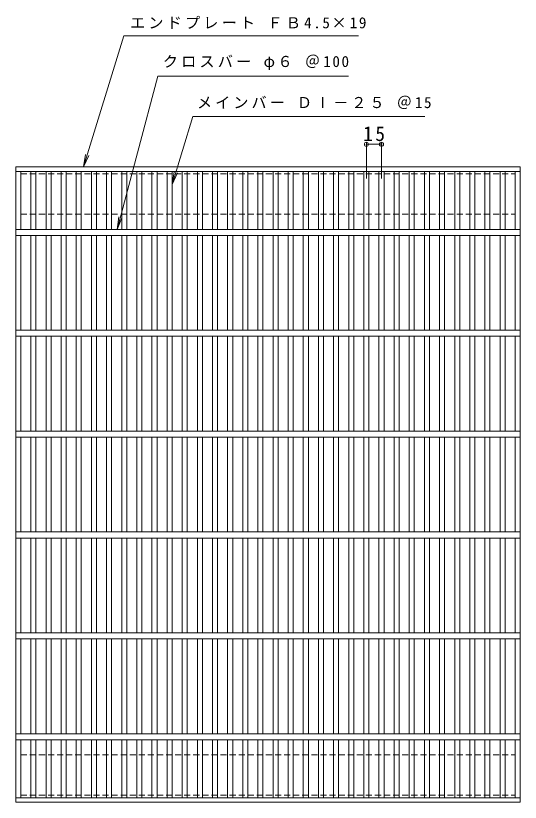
# Model space of a CAD drawing. Units: millimetres, scale not verified. Extents: x -577 to 819, y -690 to 648.
# Drawn here: x -575 to -75, y -132 to 648 of the extents above; entities that cross this region are included whole.
import ezdxf

# ---------------------------------------------------------------- set-up
doc = ezdxf.new("R2010")
doc.units = ezdxf.units.MM
doc.header["$LTSCALE"] = 5
doc.header["$PDMODE"] = 32
doc.header["$PDSIZE"] = 4
doc.linetypes.add('DASHED1', pattern=[1.8, 1.2, -0.6])
for name, color, linetype, lineweight in [('A-1_ピット', 2, 'Continuous', 9), ('A-2_蓋', 3, 'Continuous', 9), ('A-4_寸法', 7, 'Continuous', 9), ('A-5_仕様文', 7, 'Continuous', 9)]:
    doc.layers.add(name, color=color, linetype=linetype, lineweight=lineweight)
doc.styles.add('ＭＳ ゴシック', font='')
doc.styles.get('ＭＳ ゴシック').set_extended_font_data('MS Gothic')

msp = doc.modelspace()

# ---------------------------------------------------------------- linework, layer by layer
at = {"layer": 'A-1_ピット', "linetype": 'DASHED1'}
for p, q in [((-570.027, 450.77), (-570.027, 490.77)), ((-570.027, 490.77), (-80.027, 490.77)), ((-570.027, -85.23), (-570.027, -125.23)), ((-570.027, -125.23), (-80.027, -125.23))]:
    msp.add_line(p, q, dxfattribs=at)
for points in [[(-570.027, 450.77), (-80.027, 450.77), (-80.027, 490.77)], [(-570.027, -85.23), (-80.027, -85.23), (-80.027, -125.23)]]:
    msp.add_lwpolyline(points, dxfattribs=at)
at = {"layer": 'A-2_蓋'}
for p, q in [((-575.027, -132.23), (-575.027, 497.77)), ((-575.027, 497.77), (-75.027, 497.77)), ((-575.027, 493.27), (-75.027, 493.27)), ((-570.027, 435.77), (-570.027, 493.27)), ((-560.027, 435.77), (-560.027, 493.27)), ((-555.027, 435.77), (-555.027, 493.27)), ((-545.027, 435.77), (-545.027, 493.27)), ((-540.027, 435.77), (-540.027, 493.27)), ((-530.027, 435.77), (-530.027, 493.27)), ((-525.027, 435.77), (-525.027, 493.27)), ((-515.027, 435.77), (-515.027, 493.27)), ((-510.027, 435.77), (-510.027, 493.27)), ((-500.027, 435.77), (-500.027, 493.27)), ((-495.027, 435.77), (-495.027, 493.27)), ((-485.027, 435.77), (-485.027, 493.27)), ((-480.027, 435.77), (-480.027, 493.27)), ((-470.027, 435.77), (-470.027, 493.27)), ((-465.027, 435.77), (-465.027, 493.27)), ((-455.027, 435.77), (-455.027, 493.27)), ((-450.027, 435.77), (-450.027, 493.27)), ((-440.027, 435.77), (-440.027, 493.27)), ((-435.027, 435.77), (-435.027, 493.27)), ((-425.027, 435.77), (-425.027, 493.27)), ((-420.027, 435.77), (-420.027, 493.27)), ((-410.027, 435.77), (-410.027, 493.27)), ((-405.027, 435.77), (-405.027, 493.27)), ((-395.027, 435.77), (-395.027, 493.27)), ((-390.027, 435.77), (-390.027, 493.27)), ((-380.027, 435.77), (-380.027, 493.27)), ((-375.027, 435.77), (-375.027, 493.27)), ((-365.027, 435.77), (-365.027, 493.27)), ((-360.027, 435.77), (-360.027, 493.27)), ((-350.027, 435.77), (-350.027, 493.27)), ((-345.027, 435.77), (-345.027, 493.27)), ((-335.027, 435.77), (-335.027, 493.27)), ((-330.027, 435.77), (-330.027, 493.27)), ((-320.027, 435.77), (-320.027, 493.27)), ((-315.027, 435.77), (-315.027, 493.27)), ((-305.027, 435.77), (-305.027, 493.27)), ((-300.027, 435.77), (-300.027, 493.27)), ((-290.027, 435.77), (-290.027, 493.27)), ((-285.027, 435.77), (-285.027, 493.27)), ((-275.027, 435.77), (-275.027, 493.27)), ((-270.027, 435.77), (-270.027, 493.27)), ((-260.027, 435.77), (-260.027, 493.27)), ((-255.027, 435.77), (-255.027, 493.27)), ((-245.027, 435.77), (-245.027, 493.27)), ((-240.027, 435.77), (-240.027, 493.27)), ((-230.027, 435.77), (-230.027, 493.27)), ((-225.027, 435.77), (-225.027, 493.27)), ((-215.027, 435.77), (-215.027, 493.27)), ((-210.027, 435.77), (-210.027, 493.27)), ((-200.027, 435.77), (-200.027, 493.27)), ((-195.027, 435.77), (-195.027, 493.27)), ((-185.027, 435.77), (-185.027, 493.27)), ((-180.027, 435.77), (-180.027, 493.27)), ((-170.027, 435.77), (-170.027, 493.27)), ((-165.027, 435.77), (-165.027, 493.27)), ((-155.027, 435.77), (-155.027, 493.27)), ((-150.027, 435.77), (-150.027, 493.27)), ((-140.027, 435.77), (-140.027, 493.27)), ((-135.027, 435.77), (-135.027, 493.27)), ((-125.027, 435.77), (-125.027, 493.27)), ((-120.027, 435.77), (-120.027, 493.27)), ((-110.027, 435.77), (-110.027, 493.27)), ((-105.027, 435.77), (-105.027, 493.27)), ((-95.027, 435.77), (-95.027, 493.27)), ((-90.027, 435.77), (-90.027, 493.27)), ((-80.027, 435.77), (-80.027, 493.27)), ((-75.027, -132.23), (-75.027, 497.77)), ((-75.027, 435.77), (-575.027, 435.77)), ((-75.027, 429.77), (-575.027, 429.77)), ((-570.027, 335.77), (-570.027, 429.77)), ((-560.027, 335.77), (-560.027, 429.77)), ((-555.027, 335.77), (-555.027, 429.77)), ((-545.027, 335.77), (-545.027, 429.77)), ((-540.027, 335.77), (-540.027, 429.77)), ((-530.027, 335.77), (-530.027, 429.77)), ((-525.027, 335.77), (-525.027, 429.77)), ((-515.027, 335.77), (-515.027, 429.77)), ((-510.027, 335.77), (-510.027, 429.77)), ((-500.027, 335.77), (-500.027, 429.77)), ((-495.027, 335.77), (-495.027, 429.77)), ((-485.027, 335.77), (-485.027, 429.77)), ((-480.027, 335.77), (-480.027, 429.77)), ((-470.027, 335.77), (-470.027, 429.77)), ((-465.027, 335.77), (-465.027, 429.77)), ((-455.027, 335.77), (-455.027, 429.77)), ((-450.027, 335.77), (-450.027, 429.77)), ((-440.027, 335.77), (-440.027, 429.77)), ((-435.027, 335.77), (-435.027, 429.77)), ((-425.027, 335.77), (-425.027, 429.77)), ((-420.027, 335.77), (-420.027, 429.77)), ((-410.027, 335.77), (-410.027, 429.77)), ((-405.027, 335.77), (-405.027, 429.77)), ((-395.027, 335.77), (-395.027, 429.77)), ((-390.027, 335.77), (-390.027, 429.77)), ((-380.027, 335.77), (-380.027, 429.77)), ((-375.027, 335.77), (-375.027, 429.77)), ((-365.027, 335.77), (-365.027, 429.77)), ((-360.027, 335.77), (-360.027, 429.77)), ((-350.027, 335.77), (-350.027, 429.77)), ((-345.027, 335.77), (-345.027, 429.77)), ((-335.027, 335.77), (-335.027, 429.77)), ((-330.027, 335.77), (-330.027, 429.77)), ((-320.027, 335.77), (-320.027, 429.77)), ((-315.027, 335.77), (-315.027, 429.77)), ((-305.027, 335.77), (-305.027, 429.77)), ((-300.027, 335.77), (-300.027, 429.77)), ((-290.027, 335.77), (-290.027, 429.77)), ((-285.027, 335.77), (-285.027, 429.77)), ((-275.027, 335.77), (-275.027, 429.77)), ((-270.027, 335.77), (-270.027, 429.77)), ((-260.027, 335.77), (-260.027, 429.77)), ((-255.027, 335.77), (-255.027, 429.77)), ((-245.027, 335.77), (-245.027, 429.77)), ((-240.027, 335.77), (-240.027, 429.77)), ((-230.027, 335.77), (-230.027, 429.77)), ((-225.027, 335.77), (-225.027, 429.77)), ((-215.027, 335.77), (-215.027, 429.77)), ((-210.027, 335.77), (-210.027, 429.77)), ((-200.027, 335.77), (-200.027, 429.77)), ((-195.027, 335.77), (-195.027, 429.77)), ((-185.027, 335.77), (-185.027, 429.77)), ((-180.027, 335.77), (-180.027, 429.77)), ((-170.027, 335.77), (-170.027, 429.77)), ((-165.027, 335.77), (-165.027, 429.77)), ((-155.027, 335.77), (-155.027, 429.77)), ((-150.027, 335.77), (-150.027, 429.77)), ((-140.027, 335.77), (-140.027, 429.77)), ((-135.027, 335.77), (-135.027, 429.77)), ((-125.027, 335.77), (-125.027, 429.77)), ((-120.027, 335.77), (-120.027, 429.77)), ((-110.027, 335.77), (-110.027, 429.77)), ((-105.027, 335.77), (-105.027, 429.77)), ((-95.027, 335.77), (-95.027, 429.77)), ((-90.027, 335.77), (-90.027, 429.77)), ((-80.027, 335.77), (-80.027, 429.77)), ((-75.027, 335.77), (-575.027, 335.77)), ((-75.027, 329.77), (-575.027, 329.77)), ((-570.027, 235.77), (-570.027, 329.77)), ((-560.027, 235.77), (-560.027, 329.77)), ((-555.027, 235.77), (-555.027, 329.77)), ((-545.027, 235.77), (-545.027, 329.77)), ((-540.027, 235.77), (-540.027, 329.77)), ((-530.027, 235.77), (-530.027, 329.77)), ((-525.027, 235.77), (-525.027, 329.77)), ((-515.027, 235.77), (-515.027, 329.77)), ((-510.027, 235.77), (-510.027, 329.77)), ((-500.027, 235.77), (-500.027, 329.77)), ((-495.027, 235.77), (-495.027, 329.77)), ((-485.027, 235.77), (-485.027, 329.77)), ((-480.027, 235.77), (-480.027, 329.77)), ((-470.027, 235.77), (-470.027, 329.77)), ((-465.027, 235.77), (-465.027, 329.77)), ((-455.027, 235.77), (-455.027, 329.77)), ((-450.027, 235.77), (-450.027, 329.77)), ((-440.027, 235.77), (-440.027, 329.77)), ((-435.027, 235.77), (-435.027, 329.77)), ((-425.027, 235.77), (-425.027, 329.77)), ((-420.027, 235.77), (-420.027, 329.77)), ((-410.027, 235.77), (-410.027, 329.77)), ((-405.027, 235.77), (-405.027, 329.77)), ((-395.027, 235.77), (-395.027, 329.77)), ((-390.027, 235.77), (-390.027, 329.77)), ((-380.027, 235.77), (-380.027, 329.77)), ((-375.027, 235.77), (-375.027, 329.77)), ((-365.027, 235.77), (-365.027, 329.77)), ((-360.027, 235.77), (-360.027, 329.77)), ((-350.027, 235.77), (-350.027, 329.77)), ((-345.027, 235.77), (-345.027, 329.77)), ((-335.027, 235.77), (-335.027, 329.77)), ((-330.027, 235.77), (-330.027, 329.77)), ((-320.027, 235.77), (-320.027, 329.77)), ((-315.027, 235.77), (-315.027, 329.77)), ((-305.027, 235.77), (-305.027, 329.77)), ((-300.027, 235.77), (-300.027, 329.77)), ((-290.027, 235.77), (-290.027, 329.77)), ((-285.027, 235.77), (-285.027, 329.77)), ((-275.027, 235.77), (-275.027, 329.77)), ((-270.027, 235.77), (-270.027, 329.77)), ((-260.027, 235.77), (-260.027, 329.77)), ((-255.027, 235.77), (-255.027, 329.77)), ((-245.027, 235.77), (-245.027, 329.77)), ((-240.027, 235.77), (-240.027, 329.77)), ((-230.027, 235.77), (-230.027, 329.77)), ((-225.027, 235.77), (-225.027, 329.77)), ((-215.027, 235.77), (-215.027, 329.77)), ((-210.027, 235.77), (-210.027, 329.77)), ((-200.027, 235.77), (-200.027, 329.77)), ((-195.027, 235.77), (-195.027, 329.77)), ((-185.027, 235.77), (-185.027, 329.77)), ((-180.027, 235.77), (-180.027, 329.77)), ((-170.027, 235.77), (-170.027, 329.77)), ((-165.027, 235.77), (-165.027, 329.77)), ((-155.027, 235.77), (-155.027, 329.77)), ((-150.027, 235.77), (-150.027, 329.77)), ((-140.027, 235.77), (-140.027, 329.77)), ((-135.027, 235.77), (-135.027, 329.77)), ((-125.027, 235.77), (-125.027, 329.77)), ((-120.027, 235.77), (-120.027, 329.77)), ((-110.027, 235.77), (-110.027, 329.77)), ((-105.027, 235.77), (-105.027, 329.77)), ((-95.027, 235.77), (-95.027, 329.77)), ((-90.027, 235.77), (-90.027, 329.77)), ((-80.027, 235.77), (-80.027, 329.77)), ((-75.027, 235.77), (-575.027, 235.77)), ((-75.027, 229.77), (-575.027, 229.77)), ((-570.027, 135.77), (-570.027, 229.77)), ((-560.027, 135.77), (-560.027, 229.77)), ((-555.027, 135.77), (-555.027, 229.77)), ((-545.027, 135.77), (-545.027, 229.77)), ((-540.027, 135.77), (-540.027, 229.77)), ((-530.027, 135.77), (-530.027, 229.77)), ((-525.027, 135.77), (-525.027, 229.77)), ((-515.027, 135.77), (-515.027, 229.77)), ((-510.027, 135.77), (-510.027, 229.77)), ((-500.027, 135.77), (-500.027, 229.77)), ((-495.027, 135.77), (-495.027, 229.77)), ((-485.027, 135.77), (-485.027, 229.77)), ((-480.027, 135.77), (-480.027, 229.77)), ((-470.027, 135.77), (-470.027, 229.77)), ((-465.027, 135.77), (-465.027, 229.77)), ((-455.027, 135.77), (-455.027, 229.77)), ((-450.027, 135.77), (-450.027, 229.77)), ((-440.027, 135.77), (-440.027, 229.77)), ((-435.027, 135.77), (-435.027, 229.77)), ((-425.027, 135.77), (-425.027, 229.77)), ((-420.027, 135.77), (-420.027, 229.77)), ((-410.027, 135.77), (-410.027, 229.77)), ((-405.027, 135.77), (-405.027, 229.77)), ((-395.027, 135.77), (-395.027, 229.77)), ((-390.027, 135.77), (-390.027, 229.77)), ((-380.027, 135.77), (-380.027, 229.77)), ((-375.027, 135.77), (-375.027, 229.77)), ((-365.027, 135.77), (-365.027, 229.77)), ((-360.027, 135.77), (-360.027, 229.77)), ((-350.027, 135.77), (-350.027, 229.77)), ((-345.027, 135.77), (-345.027, 229.77)), ((-335.027, 135.77), (-335.027, 229.77)), ((-330.027, 135.77), (-330.027, 229.77)), ((-320.027, 135.77), (-320.027, 229.77)), ((-315.027, 135.77), (-315.027, 229.77)), ((-305.027, 135.77), (-305.027, 229.77)), ((-300.027, 135.77), (-300.027, 229.77)), ((-290.027, 135.77), (-290.027, 229.77)), ((-285.027, 135.77), (-285.027, 229.77)), ((-275.027, 135.77), (-275.027, 229.77)), ((-270.027, 135.77), (-270.027, 229.77)), ((-260.027, 135.77), (-260.027, 229.77)), ((-255.027, 135.77), (-255.027, 229.77)), ((-245.027, 135.77), (-245.027, 229.77)), ((-240.027, 135.77), (-240.027, 229.77)), ((-230.027, 135.77), (-230.027, 229.77)), ((-225.027, 135.77), (-225.027, 229.77)), ((-215.027, 135.77), (-215.027, 229.77)), ((-210.027, 135.77), (-210.027, 229.77)), ((-200.027, 135.77), (-200.027, 229.77)), ((-195.027, 135.77), (-195.027, 229.77)), ((-185.027, 135.77), (-185.027, 229.77)), ((-180.027, 135.77), (-180.027, 229.77)), ((-170.027, 135.77), (-170.027, 229.77)), ((-165.027, 135.77), (-165.027, 229.77)), ((-155.027, 135.77), (-155.027, 229.77)), ((-150.027, 135.77), (-150.027, 229.77)), ((-140.027, 135.77), (-140.027, 229.77)), ((-135.027, 135.77), (-135.027, 229.77)), ((-125.027, 135.77), (-125.027, 229.77)), ((-120.027, 135.77), (-120.027, 229.77)), ((-110.027, 135.77), (-110.027, 229.77)), ((-105.027, 135.77), (-105.027, 229.77)), ((-95.027, 135.77), (-95.027, 229.77)), ((-90.027, 135.77), (-90.027, 229.77)), ((-80.027, 135.77), (-80.027, 229.77)), ((-75.027, 135.77), (-575.027, 135.77)), ((-75.027, 129.77), (-575.027, 129.77)), ((-570.027, 35.77), (-570.027, 129.77)), ((-560.027, 35.77), (-560.027, 129.77)), ((-555.027, 35.77), (-555.027, 129.77)), ((-545.027, 35.77), (-545.027, 129.77)), ((-540.027, 35.77), (-540.027, 129.77)), ((-530.027, 35.77), (-530.027, 129.77)), ((-525.027, 35.77), (-525.027, 129.77)), ((-515.027, 35.77), (-515.027, 129.77)), ((-510.027, 35.77), (-510.027, 129.77)), ((-500.027, 35.77), (-500.027, 129.77)), ((-495.027, 35.77), (-495.027, 129.77)), ((-485.027, 35.77), (-485.027, 129.77)), ((-480.027, 35.77), (-480.027, 129.77)), ((-470.027, 35.77), (-470.027, 129.77)), ((-465.027, 35.77), (-465.027, 129.77)), ((-455.027, 35.77), (-455.027, 129.77)), ((-450.027, 35.77), (-450.027, 129.77)), ((-440.027, 35.77), (-440.027, 129.77)), ((-435.027, 35.77), (-435.027, 129.77)), ((-425.027, 35.77), (-425.027, 129.77)), ((-420.027, 35.77), (-420.027, 129.77)), ((-410.027, 35.77), (-410.027, 129.77)), ((-405.027, 35.77), (-405.027, 129.77)), ((-395.027, 35.77), (-395.027, 129.77)), ((-390.027, 35.77), (-390.027, 129.77)), ((-380.027, 35.77), (-380.027, 129.77)), ((-375.027, 35.77), (-375.027, 129.77)), ((-365.027, 35.77), (-365.027, 129.77)), ((-360.027, 35.77), (-360.027, 129.77)), ((-350.027, 35.77), (-350.027, 129.77)), ((-345.027, 35.77), (-345.027, 129.77)), ((-335.027, 35.77), (-335.027, 129.77)), ((-330.027, 35.77), (-330.027, 129.77)), ((-320.027, 35.77), (-320.027, 129.77)), ((-315.027, 35.77), (-315.027, 129.77)), ((-305.027, 35.77), (-305.027, 129.77)), ((-300.027, 35.77), (-300.027, 129.77)), ((-290.027, 35.77), (-290.027, 129.77)), ((-285.027, 35.77), (-285.027, 129.77)), ((-275.027, 35.77), (-275.027, 129.77)), ((-270.027, 35.77), (-270.027, 129.77)), ((-260.027, 35.77), (-260.027, 129.77)), ((-255.027, 35.77), (-255.027, 129.77)), ((-245.027, 35.77), (-245.027, 129.77)), ((-240.027, 35.77), (-240.027, 129.77)), ((-230.027, 35.77), (-230.027, 129.77)), ((-225.027, 35.77), (-225.027, 129.77)), ((-215.027, 35.77), (-215.027, 129.77)), ((-210.027, 35.77), (-210.027, 129.77)), ((-200.027, 35.77), (-200.027, 129.77)), ((-195.027, 35.77), (-195.027, 129.77)), ((-185.027, 35.77), (-185.027, 129.77)), ((-180.027, 35.77), (-180.027, 129.77)), ((-170.027, 35.77), (-170.027, 129.77)), ((-165.027, 35.77), (-165.027, 129.77)), ((-155.027, 35.77), (-155.027, 129.77)), ((-150.027, 35.77), (-150.027, 129.77)), ((-140.027, 35.77), (-140.027, 129.77)), ((-135.027, 35.77), (-135.027, 129.77)), ((-125.027, 35.77), (-125.027, 129.77)), ((-120.027, 35.77), (-120.027, 129.77)), ((-110.027, 35.77), (-110.027, 129.77)), ((-105.027, 35.77), (-105.027, 129.77)), ((-95.027, 35.77), (-95.027, 129.77)), ((-90.027, 35.77), (-90.027, 129.77)), ((-80.027, 35.77), (-80.027, 129.77)), ((-75.027, 35.77), (-575.027, 35.77)), ((-75.027, 29.77), (-575.027, 29.77)), ((-570.027, -64.23), (-570.027, 29.77)), ((-560.027, -64.23), (-560.027, 29.77)), ((-555.027, -64.23), (-555.027, 29.77)), ((-545.027, -64.23), (-545.027, 29.77)), ((-540.027, -64.23), (-540.027, 29.77)), ((-530.027, -64.23), (-530.027, 29.77)), ((-525.027, -64.23), (-525.027, 29.77)), ((-515.027, -64.23), (-515.027, 29.77)), ((-510.027, -64.23), (-510.027, 29.77)), ((-500.027, -64.23), (-500.027, 29.77)), ((-495.027, -64.23), (-495.027, 29.77)), ((-485.027, -64.23), (-485.027, 29.77)), ((-480.027, -64.23), (-480.027, 29.77)), ((-470.027, -64.23), (-470.027, 29.77)), ((-465.027, -64.23), (-465.027, 29.77)), ((-455.027, -64.23), (-455.027, 29.77)), ((-450.027, -64.23), (-450.027, 29.77)), ((-440.027, -64.23), (-440.027, 29.77)), ((-435.027, -64.23), (-435.027, 29.77)), ((-425.027, -64.23), (-425.027, 29.77)), ((-420.027, -64.23), (-420.027, 29.77)), ((-410.027, -64.23), (-410.027, 29.77)), ((-405.027, -64.23), (-405.027, 29.77)), ((-395.027, -64.23), (-395.027, 29.77)), ((-390.027, -64.23), (-390.027, 29.77)), ((-380.027, -64.23), (-380.027, 29.77)), ((-375.027, -64.23), (-375.027, 29.77)), ((-365.027, -64.23), (-365.027, 29.77)), ((-360.027, -64.23), (-360.027, 29.77)), ((-350.027, -64.23), (-350.027, 29.77)), ((-345.027, -64.23), (-345.027, 29.77)), ((-335.027, -64.23), (-335.027, 29.77)), ((-330.027, -64.23), (-330.027, 29.77)), ((-320.027, -64.23), (-320.027, 29.77)), ((-315.027, -64.23), (-315.027, 29.77)), ((-305.027, -64.23), (-305.027, 29.77)), ((-300.027, -64.23), (-300.027, 29.77)), ((-290.027, -64.23), (-290.027, 29.77)), ((-285.027, -64.23), (-285.027, 29.77)), ((-275.027, -64.23), (-275.027, 29.77)), ((-270.027, -64.23), (-270.027, 29.77)), ((-260.027, -64.23), (-260.027, 29.77)), ((-255.027, -64.23), (-255.027, 29.77)), ((-245.027, -64.23), (-245.027, 29.77)), ((-240.027, -64.23), (-240.027, 29.77)), ((-230.027, -64.23), (-230.027, 29.77)), ((-225.027, -64.23), (-225.027, 29.77)), ((-215.027, -64.23), (-215.027, 29.77)), ((-210.027, -64.23), (-210.027, 29.77)), ((-200.027, -64.23), (-200.027, 29.77)), ((-195.027, -64.23), (-195.027, 29.77)), ((-185.027, -64.23), (-185.027, 29.77)), ((-180.027, -64.23), (-180.027, 29.77)), ((-170.027, -64.23), (-170.027, 29.77)), ((-165.027, -64.23), (-165.027, 29.77)), ((-155.027, -64.23), (-155.027, 29.77)), ((-150.027, -64.23), (-150.027, 29.77)), ((-140.027, -64.23), (-140.027, 29.77)), ((-135.027, -64.23), (-135.027, 29.77)), ((-125.027, -64.23), (-125.027, 29.77)), ((-120.027, -64.23), (-120.027, 29.77)), ((-110.027, -64.23), (-110.027, 29.77)), ((-105.027, -64.23), (-105.027, 29.77)), ((-95.027, -64.23), (-95.027, 29.77)), ((-90.027, -64.23), (-90.027, 29.77)), ((-80.027, -64.23), (-80.027, 29.77)), ((-75.027, -64.23), (-575.027, -64.23)), ((-75.027, -70.23), (-575.027, -70.23)), ((-570.027, -127.73), (-570.027, -70.23)), ((-560.027, -127.73), (-560.027, -70.23)), ((-555.027, -127.73), (-555.027, -70.23)), ((-545.027, -127.73), (-545.027, -70.23)), ((-540.027, -127.73), (-540.027, -70.23)), ((-530.027, -127.73), (-530.027, -70.23)), ((-525.027, -127.73), (-525.027, -70.23)), ((-515.027, -127.73), (-515.027, -70.23)), ((-510.027, -127.73), (-510.027, -70.23)), ((-500.027, -127.73), (-500.027, -70.23)), ((-495.027, -127.73), (-495.027, -70.23)), ((-485.027, -127.73), (-485.027, -70.23)), ((-480.027, -127.73), (-480.027, -70.23)), ((-470.027, -127.73), (-470.027, -70.23)), ((-465.027, -127.73), (-465.027, -70.23)), ((-455.027, -127.73), (-455.027, -70.23)), ((-450.027, -127.73), (-450.027, -70.23)), ((-440.027, -127.73), (-440.027, -70.23)), ((-435.027, -127.73), (-435.027, -70.23)), ((-425.027, -127.73), (-425.027, -70.23)), ((-420.027, -127.73), (-420.027, -70.23)), ((-410.027, -127.73), (-410.027, -70.23)), ((-405.027, -127.73), (-405.027, -70.23)), ((-395.027, -127.73), (-395.027, -70.23)), ((-390.027, -127.73), (-390.027, -70.23)), ((-380.027, -127.73), (-380.027, -70.23)), ((-375.027, -127.73), (-375.027, -70.23)), ((-365.027, -127.73), (-365.027, -70.23)), ((-360.027, -127.73), (-360.027, -70.23)), ((-350.027, -127.73), (-350.027, -70.23)), ((-345.027, -127.73), (-345.027, -70.23)), ((-335.027, -127.73), (-335.027, -70.23)), ((-330.027, -127.73), (-330.027, -70.23)), ((-320.027, -127.73), (-320.027, -70.23)), ((-315.027, -127.73), (-315.027, -70.23)), ((-305.027, -127.73), (-305.027, -70.23)), ((-300.027, -127.73), (-300.027, -70.23)), ((-290.027, -127.73), (-290.027, -70.23)), ((-285.027, -127.73), (-285.027, -70.23)), ((-275.027, -127.73), (-275.027, -70.23)), ((-270.027, -127.73), (-270.027, -70.23)), ((-260.027, -127.73), (-260.027, -70.23)), ((-255.027, -127.73), (-255.027, -70.23)), ((-245.027, -127.73), (-245.027, -70.23)), ((-240.027, -127.73), (-240.027, -70.23)), ((-230.027, -127.73), (-230.027, -70.23)), ((-225.027, -127.73), (-225.027, -70.23)), ((-215.027, -127.73), (-215.027, -70.23)), ((-210.027, -127.73), (-210.027, -70.23)), ((-200.027, -127.73), (-200.027, -70.23)), ((-195.027, -127.73), (-195.027, -70.23)), ((-185.027, -127.73), (-185.027, -70.23)), ((-180.027, -127.73), (-180.027, -70.23)), ((-170.027, -127.73), (-170.027, -70.23)), ((-165.027, -127.73), (-165.027, -70.23)), ((-155.027, -127.73), (-155.027, -70.23)), ((-150.027, -127.73), (-150.027, -70.23)), ((-140.027, -127.73), (-140.027, -70.23)), ((-135.027, -127.73), (-135.027, -70.23)), ((-125.027, -127.73), (-125.027, -70.23)), ((-120.027, -127.73), (-120.027, -70.23)), ((-110.027, -127.73), (-110.027, -70.23)), ((-105.027, -127.73), (-105.027, -70.23)), ((-95.027, -127.73), (-95.027, -70.23)), ((-90.027, -127.73), (-90.027, -70.23)), ((-80.027, -127.73), (-80.027, -70.23)), ((-75.027, -127.73), (-575.027, -127.73)), ((-75.027, -132.23), (-575.027, -132.23))]:
    msp.add_line(p, q, dxfattribs=at)
at = {"layer": 'A-4_寸法'}
for p, q in [((-227.527, 521.618), (-227.527, 486.248)), ((-227.527, 520.118), (-212.527, 520.118)), ((-212.527, 521.618), (-212.527, 486.248))]:
    msp.add_line(p, q, dxfattribs=at)
for p in [(-227.527, 520.118), (-212.527, 520.118)]:
    msp.add_point(p, dxfattribs=at)
at = {"layer": 'A-5_仕様文'}
for p, q in [((-468.038, 627.77), (-235.203, 627.77)), ((-434.223, 587.77), (-474.616, 435.77)), ((-434.223, 587.77), (-245.188, 587.77)), ((-399.395, 547.77), (-420.027, 480.345)), ((-399.395, 547.77), (-169.593, 547.77)), ((-507.82, 497.77), (-502.633, 509.143)), ((-420.027, 480.345), (-417.961, 492.673)), ((-420.027, 480.345), (-414.841, 491.719)), ((-474.616, 435.77), (-473.01, 448.166)), ((-474.616, 435.77), (-469.856, 447.328))]:
    msp.add_line(p, q, dxfattribs=at)
msp.add_lwpolyline([(-468.038, 627.77), (-507.82, 497.77), (-505.753, 510.098)], dxfattribs=at)

# ---------------------------------------------------------------- texts
at = {"layer": 'A-4_寸法', "color": 2, "insert": (-230.652, 523.118), "char_height": 14.66, "attachment_point": 7, "style": 'ＭＳ ゴシック'}
msp.add_mtext('\\T1.27;\\W0.95;15', dxfattribs=at)
at = {"layer": 'A-5_仕様文', "char_height": 11, "attachment_point": 7, "style": 'ＭＳ ゴシック'}
for s, insert in [('\\T1.21;エンドプレート\\~ＦＢ4.5×19', (-461.729, 634.484)), ('\\T1.21;クロスバー\\~φ６\\~＠100', (-429.246, 593.76)), ('\\T1.2;メインバー\\~ＤⅠ－２５\\~＠15', (-395.437, 555.006))]:
    msp.add_mtext(s, dxfattribs=dict(at, insert=insert))

doc.saveas('drawing.dxf')
